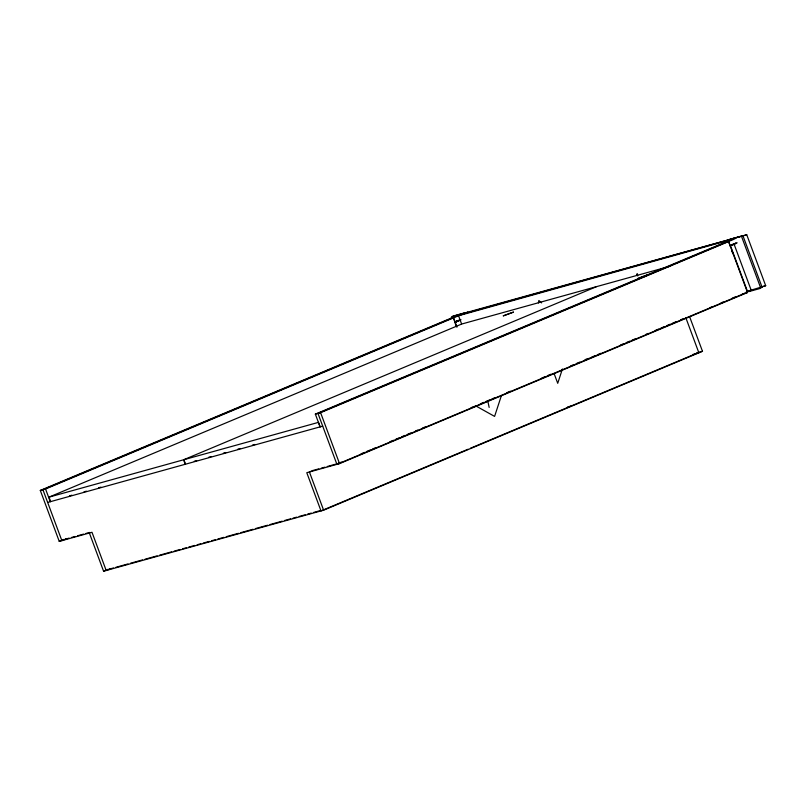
<?xml version="1.0" encoding="UTF-8"?>
<svg xmlns="http://www.w3.org/2000/svg" width="806" height="806" viewBox="0 0 806 806"><rect width="100%" height="100%" fill="white"/><g stroke="black" fill="none" stroke-linecap="round" stroke-linejoin="round"><path stroke-width="1.21" d="M538.398 302.965L538.861 300.497L541.612 302.895M637.697 275.944L637.345 273.667L636.559 274.433M501.453 395.454L494.592 416.4L475.228 405.589M562.417 368.967L557.722 383.303L554.266 373.994M467.611 312.285L464.568 313.574M450.856 318.299L451.189 318.138A13.339 0.796 -20.4 0 1 461.415 314.259M461.445 314.541L462.704 314.078M731.737 239.453L732.271 239.291L723.486 242.989M455.823 321.745L456.74 321.423L455.964 321.695M735.757 243.231L736.271 243.09M729.823 245.739L732.805 244.933A13.339 0.796 -20.4 0 0 737.168 242.808M733.792 243.835L733.198 244.077M458.14 320.808L457.395 321.09L458.01 320.818M735.495 243.311L734.598 243.734M646.271 275.773C656.074 271.3 627.219 282.15 642.463 277.244M454.916 315.73L451.3 317.252L746.759 234.778L765.7 285.717L746.346 291.601M110.835 568.552L106.201 570.497L91.995 532.292L59.241 541.37L40.3 490.431L448.297 319.327L453.536 317.876L456.982 327.135M40.3 490.431L45.549 488.98L462.17 314.239M455.541 321.987L460.669 319.841M460.8 319.962L455.047 322.38L453.395 317.917M50.637 501.584L48.985 497.131L461.727 324.032L596.329 286.694M48.985 497.131L183.577 459.793L596.631 286.614L670.592 266.091M729.873 239.976L733.742 238.425A13.339 0.796 -20.4 0 1 734.518 238.233M320.083 426.868L315.348 414.133L723.345 243.029L728.584 241.578L747.535 292.518L339.538 463.621L306.784 472.709L321 510.913L468.085 449.224M732.271 239.311L458.554 315.75L461.566 323.861M315.348 414.133L320.587 412.672L728.584 241.578M735.797 243.16L730.145 245.729L728.564 241.296L731.153 240.48A13.339 0.796 -20.4 0 0 735.505 238.344M59.241 541.37L63.886 539.426M66.505 538.7L61.871 540.645L42.92 489.705L452.992 317.725L450.897 318.32M313.02 470.462L309.413 471.973L323.619 510.188L702.489 351.295L689.563 316.567M337.905 463.561L341.381 462.1M361.048 453.859L364.514 452.398M366.831 451.431L370.297 449.98M372.614 449.002L376.08 447.552M389.963 441.728L393.439 440.278M395.746 439.3L399.222 437.849M401.529 436.872L405.005 435.421M407.312 434.454L410.788 432.993M415.412 431.059L417.73 430.082M422.354 428.147L425.83 426.686M471.087 407.705L473.404 406.738M480.346 403.826L483.812 402.375M486.129 401.398L489.595 399.947M491.912 398.97L495.378 397.519M506.954 392.663L510.42 391.212M541.652 378.115L545.128 376.654M547.435 375.687L550.911 374.236M570.577 365.984L574.043 364.534M576.361 363.556L579.826 362.106M591.544 357.189L595.019 355.738M597.327 354.771L600.802 353.31M620.469 345.059L623.935 343.608M626.252 342.641L629.718 341.18M632.035 340.213L635.501 338.752M645.918 334.389L648.226 333.422M655.167 330.51L658.643 329.05M660.95 328.082L664.426 326.632M666.743 325.654L670.209 324.203M672.526 323.236L675.992 321.775M680.617 319.831L682.934 318.864M720.997 302.905L723.244 301.968M732.201 298.2L735.566 296.799M464.709 410.758L336.918 464.347L317.967 413.407L728.523 241.286M465.566 410.395L744.905 293.253M89.375 533.018L103.581 571.222L108.216 569.278M470.402 448.257L696.243 353.542M734.971 243.634L734.76 243.654M459.783 320.163L458.554 320.657M643.803 276.75L645.092 276.246M733.813 244.067L733.107 244.369M456.136 321.665L457.244 321.171M464.407 312.909L452.559 316.194L453.425 318.521M729.561 239.352L741.399 236.067L760.824 288.286L748.976 291.57M456.125 315.398L746.759 234.778M460.155 320.002L457.939 320.838M734.427 243.886L732.201 244.722M457.607 321.07L456.74 321.423M454.564 322.259L456.518 321.715M760.854 287.067L765.7 285.717M742.286 293.978L747.535 292.518M709.542 307.711L712.161 306.975M69.447 495.881L71.875 495.206M83.985 491.851L86.413 491.176M98.534 487.811L100.952 487.146M194.246 461.264L196.674 460.589M208.784 457.224L211.212 456.559M223.333 453.194L225.751 452.519M237.871 449.164L240.289 448.489M252.409 445.124L254.827 444.459M47.655 502.44L322.702 426.142M585.871 359.254L589.488 358.257M584.461 360.161L587.08 359.436M696.444 352.978L702.489 351.295M692.828 354.489L698.873 352.816L685.825 317.725M65.487 539.133L69.094 538.126M71.512 537.461L75.119 536.453M77.537 535.788L83.562 534.116M85.97 533.451L89.587 532.444M312.809 470.523L318.833 468.85M321.251 468.175L324.858 467.178M327.276 466.503L339.658 463.077M567.545 407L571.162 406.002M109.818 568.976L113.465 567.968M115.893 567.293L128.023 563.928M130.451 563.253L142.581 559.888M145.009 559.223L157.15 555.848M159.578 555.183L171.708 551.808M174.136 551.143L180.201 549.46M182.63 548.785L186.267 547.768M188.695 547.103L194.77 545.42M197.188 544.745L200.835 543.728M203.263 543.063L209.328 541.38M211.756 540.705L215.393 539.698M217.822 539.023L223.887 537.34M226.315 536.665L238.455 533.3M240.883 532.625L253.013 529.26M255.442 528.585L267.572 525.22M270 524.545L282.14 521.18M284.568 520.505L290.634 518.822M293.062 518.147L296.699 517.14M299.127 516.465L305.192 514.782M307.62 514.107L311.257 513.1M313.685 512.425L319.76 510.742M103.581 571.222L323.619 510.188M467.641 312.254L467.54 312.265A13.339 0.796 -20.4 0 0 462.191 313.987M743.142 236.289L762.083 287.238M733.994 243.936L751.212 290.251L747.595 291.772L730.377 245.457M731.636 250.384L732.886 253.729M455.148 323.166L456.448 326.642M320.587 412.672L339.538 463.621M320.133 426.827L318.481 422.364L183.879 459.702L185.541 464.165M183.577 459.793L185.239 464.246M45.549 488.98L50.284 501.715M487.842 401.247L489.161 407.413M455.813 321.413A13.339 0.796 -20.4 0 1 456.599 321.1M457.405 320.798A13.339 0.796 -20.4 0 1 458.211 320.486M459.027 320.184A13.339 0.796 -20.4 0 1 460.669 319.579M734.84 238.163A13.339 0.796 -20.4 0 1 735.656 238.183M503.327 315.841L513.442 312.113L503.327 315.841"/></g></svg>
